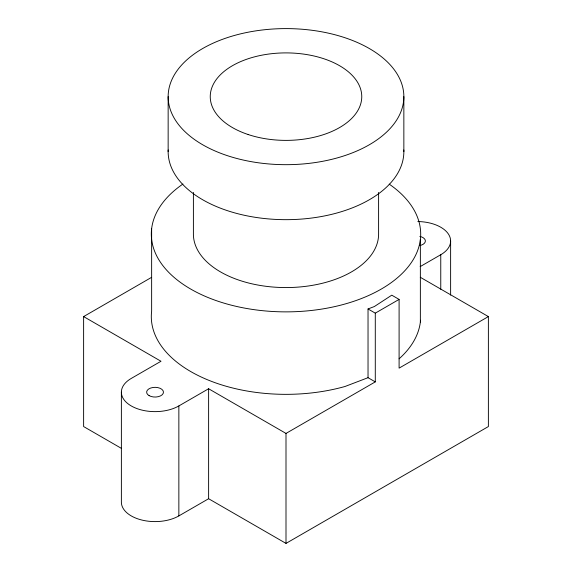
<?xml version="1.0" encoding="UTF-8"?>
<svg xmlns="http://www.w3.org/2000/svg" width="572" height="572" viewBox="0 0 572 572"><rect width="100%" height="100%" fill="white"/><g stroke="black" fill="none" stroke-linecap="round" stroke-linejoin="round"><path stroke-width="0.86" d="M121.536 448.448L83.619 426.555L83.619 316.588L151.594 277.341M83.619 316.588L160.997 361.261L131.238 378.442A33.669 19.441 0 0 0 131.238 405.934A33.669 19.441 0 0 0 178.857 405.934L208.616 388.753L286 433.426L375.289 381.882L375.289 313.149L399.099 299.399L399.099 368.132L488.381 316.588L488.381 426.555L286 543.4L208.616 498.727L178.857 515.908A33.669 19.441 0 0 1 142.163 520.12A33.669 19.441 0 0 1 121.378 502.159L121.378 392.192M420.155 266.623L440.762 254.726A33.669 19.441 0 0 0 448.226 233.776A33.669 19.441 0 0 0 417.825 221.543M375.289 381.882L368.032 377.692L368.032 308.959L374.367 306.535L391.777 295.173L399.099 299.399M368.032 377.692L345.052 386.472A134.685 77.763 0 0 1 151.637 311.168L151.637 228.686M420.284 277.27L488.381 316.588M368.032 308.959L375.289 313.149M450.622 240.976L450.622 295.08M440.762 254.726L440.762 289.318M420.363 239.525L420.363 322M403.853 96.639A117.853 68.039 0 0 1 227.077 155.563A117.853 68.039 0 0 1 227.077 37.716A117.853 68.039 0 0 1 403.853 96.639L403.853 151.63M378.6 192.421L378.6 234.105A92.6 53.461 0 0 1 286 287.566A92.6 53.461 0 0 1 193.4 234.105L193.4 192.421M286 433.426L286 543.4M208.616 388.753L208.616 498.727M178.857 405.934L178.857 515.908M168.147 96.639L168.147 151.63M389.21 184.141A134.685 77.763 0 0 1 378.357 290.705A134.685 77.763 0 0 1 193.465 290.612A134.685 77.763 0 0 1 182.947 184.034M420.534 320.248A134.685 77.763 0 0 1 399.092 358.816M403.818 149.943A117.853 68.039 0 0 1 286 219.669A117.853 68.039 0 0 1 168.182 149.943M419.827 236.415A8.416 4.862 0 0 1 425.368 240.976A8.416 4.862 0 0 1 419.827 245.545M248.119 134.52A75.761 43.744 0 0 0 361.761 96.639A75.761 43.744 0 0 0 248.119 58.759A75.761 43.744 0 0 0 248.119 134.52M149.092 395.624A8.416 4.862 0 0 0 163.177 393.45A8.416 4.862 0 0 0 152.867 387.494A8.416 4.862 0 0 0 149.092 395.624"/></g></svg>
